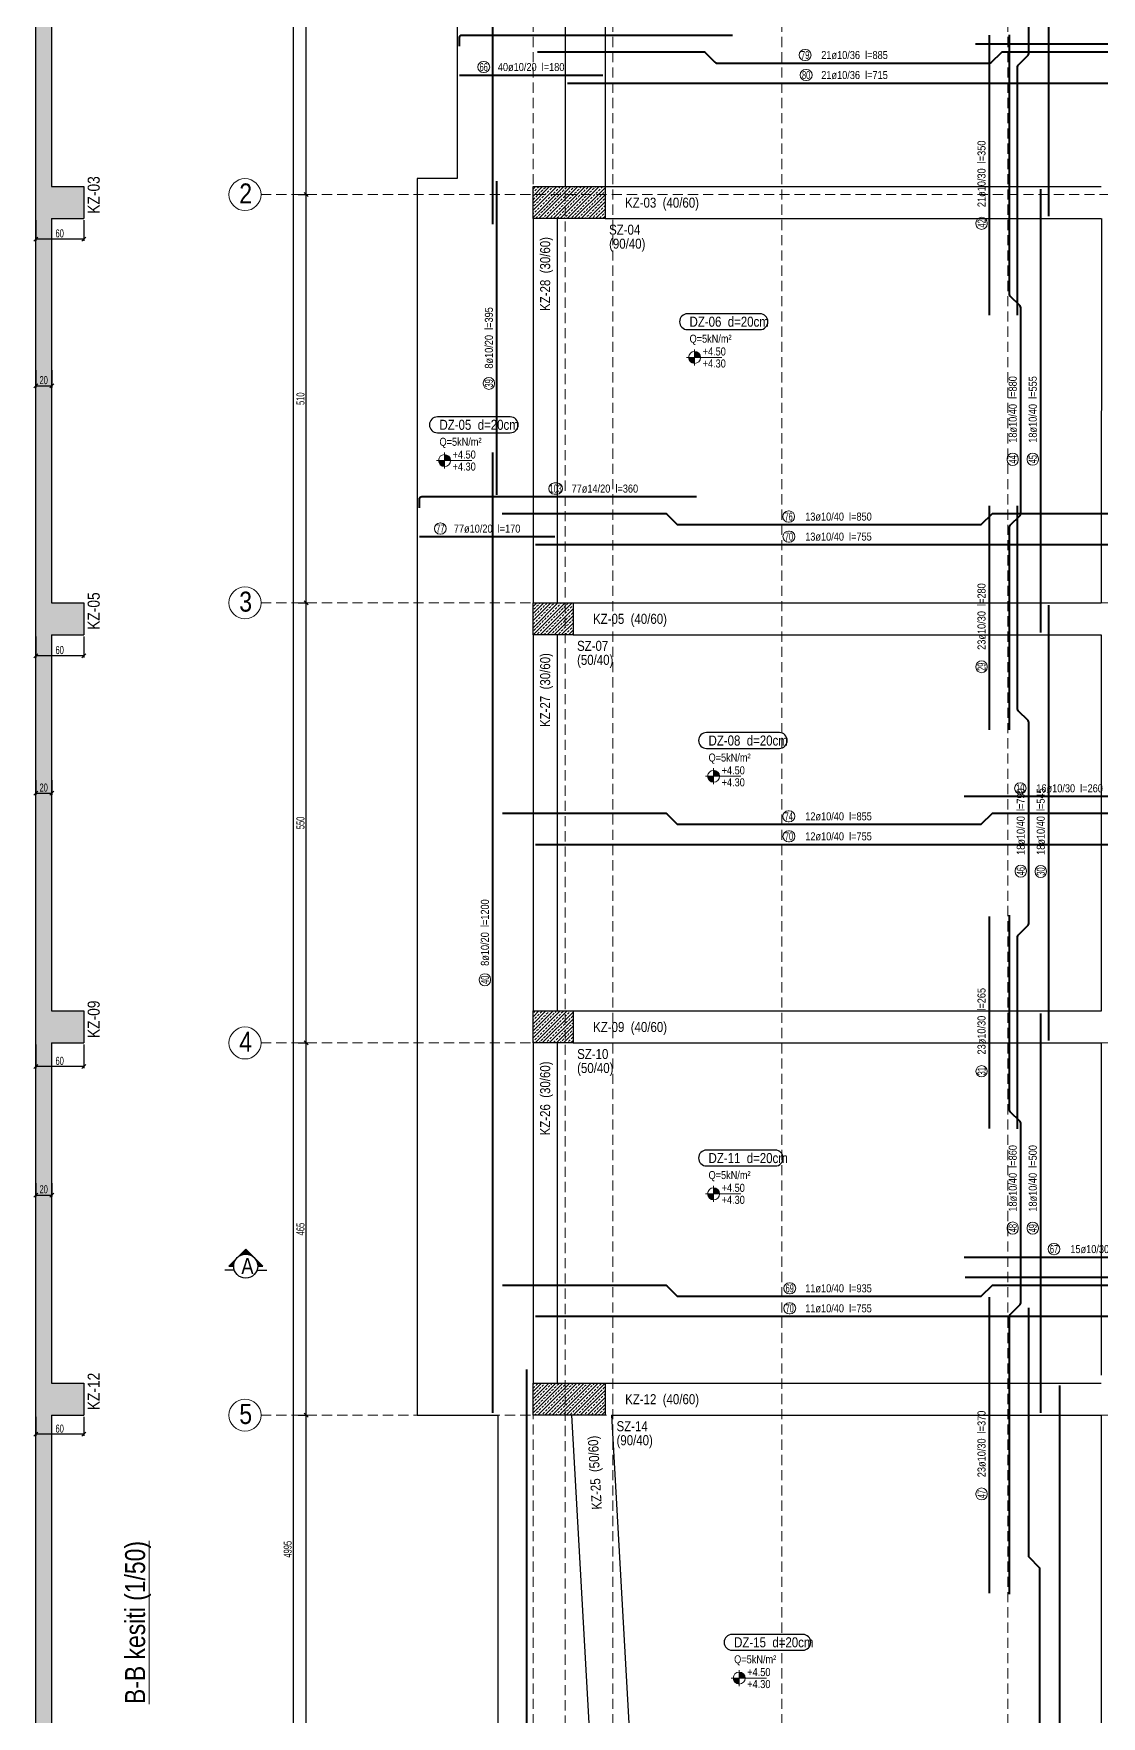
# Model space of a CAD drawing. Header units: millimetres. Extents: x 1615 to 4310, y 554 to 6583.
# Drawn here: x 1648 to 2982, y 3272 to 5375 of the extents above; entities that cross this region are included whole.
import ezdxf
from ezdxf.enums import TextEntityAlignment as Align

# ---------------------------------------------------------------- set-up
doc = ezdxf.new("R2010")
doc.units = ezdxf.units.MM
doc.linetypes.add('DASHED', pattern=[19.05, 12.7, -6.35])
for name, color, linetype, lineweight in [('AKS BALONU (BEYKENT)', 7, 'Continuous', 20), ('AKS CIZGISI (BEYKENT)', 252, 'DASHED', 20), ('AKS NO (BEYKENT)', 3, 'Continuous', 20), ('AKS OLCU (BEYKENT)', 200, 'Continuous', 20), ('DONATI (BEYKENT)', 4, 'Continuous', 40), ('DONATI YAZISI (BEYKENT)', 3, 'Continuous', 20), ('DOSEME ISMI (BEYKENT)', 9, 'Continuous', 20), ('DOSEME PAFTA (BEYKENT)', 3, 'Continuous', 20), ('DOSEME SINIRI (BEYKENT)', 2, 'Continuous', 30), ('KESIT (BEYKENT)', 151, 'Continuous', 25), ('KESIT ISMI (BEYKENT)', 6, 'Continuous', 20), ('KIRIS (BEYKENT)', 2, 'Continuous', 30), ('KIRIS ISMI (BEYKENT)', 40, 'Continuous', 20), ('KOLON (BEYKENT)', 3, 'Continuous', 30), ('KOLON ISMI (BEYKENT)', 91, 'Continuous', 20), ('KOT CIZGI (BEYKENT)', 120, 'Continuous', 20), ('KOT YAZI (BEYKENT)', 7, 'Continuous', 20), ('OLCU (BEYKENT)', 14, 'Continuous', 20), ('POZ BALON (BEYKENT)', 14, 'Continuous', 20), ('POZ NO (BEYKENT)', 2, 'Continuous', 20), ('TARAMA (BEYKENT)', 252, 'Continuous', 20), ('YAZI (BEYKENT)', 140, 'Continuous', 20)]:
    doc.layers.add(name, color=color, linetype=linetype, lineweight=lineweight)
doc.styles.add('DONATI YAZISI (BEYKENT)', font='')
doc.styles.add('DSMOLC-50', font='Bahnschrift Light Condensed', dxfattribs={"width": 0.75, "height": 10})
doc.styles.add('KOT (BEYKENT)', font='')
doc.styles.add('OLC-50', font='Bahnschrift Light Condensed', dxfattribs={"width": 0.75, "height": 10})
doc.styles.add('YAZI (BEYKENT)', font='')
doc.styles.get('DONATI YAZISI (BEYKENT)').set_extended_font_data('Bahnschrift Light Condensed')
doc.styles.get('KOT (BEYKENT)').set_extended_font_data('Bahnschrift Light Condensed')
doc.styles.get('YAZI (BEYKENT)').set_extended_font_data('Bahnschrift Light Condensed')
doc.dimstyles.new('DSMOLC-50', dxfattribs={"dimtxt": 10, "dimasz": 5, "dimexe": 2, "dimexo": 2, "dimgap": 2, "dimtad": 1, "dimdec": 1, "dimrnd": 0.5, "dimzin": 12, "dimdsep": 46, "dimtxsty": 'DSMOLC-50', "dimblk": 'OBLIQUE', "dimblk1": 'OBLIQUE', "dimblk2": 'OBLIQUE', "dimcen": 0, "dimclrt": 7, "dimadec": 0, "dimazin": 0, "dimtfac": 1, "dimtdec": 4, "dimtix": 1, "dimtmove": 2, "dimatfit": 3, "dimfxl": 1, "dimtzin": 0, "dimarcsym": 0})
pattern_1 = [(45, (710.462, 2753.136), (-4.419417, 4.419417), []), (45, (714.881, 2753.136), (-4.419417, 4.419417), [3.125, -1.5625])]

# ---------------------------------------------------------------- blocks, each defined once
blk = doc.blocks.new('_Oblique')
at = {"color": 0, "linetype": 'ByBlock', "lineweight": -2}
blk.add_line((-0.5, -0.5), (0.5, 0.5), dxfattribs=at)
blk = doc.blocks.new('*D83')
at = {"layer": 'AKS OLCU (BEYKENT)', "color": 0, "lineweight": -2, "transparency": 16777216}
for p, q in [((1978.2, 3648.6), (1990.2, 3648.6)), ((1988.2, 2733.6), (1988.2, 3648.6)), ((1978.2, 2733.6), (1990.2, 2733.6))]:
    blk.add_line(p, q, dxfattribs=at)
at = {"layer": 'DEFPOINTS', "color": 0, "transparency": 16777216}
for p in [(1976.2, 3648.6), (1988.2, 3648.6), (1976.2, 2733.6)]:
    blk.add_point(p, dxfattribs=at)
at = {"layer": 'AKS OLCU (BEYKENT)', "color": 0, "lineweight": -2, "transparency": 16777216, "xscale": 5, "yscale": 5, "zscale": 5}
for p, rotation in [((1988.2, 3648.6), 90), ((1988.2, 2733.6), 270)]:
    blk.add_blockref('_Oblique', p, dxfattribs=dict(at, rotation=rotation))
at = {"layer": 'AKS OLCU (BEYKENT)', "color": 7, "transparency": 16777216, "insert": (1981.1, 3191.1), "char_height": 10, "attachment_point": 5, "rotation": 90, "style": 'DSMOLC-50'}
blk.add_mtext('915', dxfattribs=at)
blk = doc.blocks.new('*D84')
at = {"layer": 'AKS OLCU (BEYKENT)', "color": 0, "lineweight": -2, "transparency": 16777216}
for p, q in [((1978.2, 4113.7), (1990.2, 4113.7)), ((1988.2, 3648.6), (1988.2, 4113.7)), ((1978.2, 3648.6), (1990.2, 3648.6))]:
    blk.add_line(p, q, dxfattribs=at)
at = {"layer": 'DEFPOINTS', "color": 0, "transparency": 16777216}
for p in [(1976.2, 4113.7), (1988.2, 4113.7), (1976.2, 3648.6)]:
    blk.add_point(p, dxfattribs=at)
at = {"layer": 'AKS OLCU (BEYKENT)', "color": 0, "lineweight": -2, "transparency": 16777216, "xscale": 5, "yscale": 5, "zscale": 5}
for p, rotation in [((1988.2, 4113.7), 90), ((1988.2, 3648.6), 270)]:
    blk.add_blockref('_Oblique', p, dxfattribs=dict(at, rotation=rotation))
at = {"layer": 'AKS OLCU (BEYKENT)', "color": 7, "transparency": 16777216, "insert": (1981.1, 3881.1), "char_height": 10, "attachment_point": 5, "rotation": 90, "style": 'DSMOLC-50'}
blk.add_mtext('465', dxfattribs=at)
blk = doc.blocks.new('*D85')
at = {"layer": 'AKS OLCU (BEYKENT)', "color": 0, "lineweight": -2, "transparency": 16777216}
for p, q in [((1978.2, 4663.6), (1990.2, 4663.6)), ((1988.2, 4113.7), (1988.2, 4663.6)), ((1978.2, 4113.7), (1990.2, 4113.7))]:
    blk.add_line(p, q, dxfattribs=at)
at = {"layer": 'DEFPOINTS', "color": 0, "transparency": 16777216}
for p in [(1976.2, 4663.6), (1988.2, 4663.6), (1976.2, 4113.7)]:
    blk.add_point(p, dxfattribs=at)
at = {"layer": 'AKS OLCU (BEYKENT)', "color": 0, "lineweight": -2, "transparency": 16777216, "xscale": 5, "yscale": 5, "zscale": 5}
for p, rotation in [((1988.2, 4663.6), 90), ((1988.2, 4113.7), 270)]:
    blk.add_blockref('_Oblique', p, dxfattribs=dict(at, rotation=rotation))
at = {"layer": 'AKS OLCU (BEYKENT)', "color": 7, "transparency": 16777216, "insert": (1981.1, 4388.6), "char_height": 10, "attachment_point": 5, "rotation": 90, "style": 'DSMOLC-50'}
blk.add_mtext('550', dxfattribs=at)
blk = doc.blocks.new('*D86')
at = {"layer": 'AKS OLCU (BEYKENT)', "color": 0, "lineweight": -2, "transparency": 16777216}
for p, q in [((1978.2, 5173.6), (1990.2, 5173.6)), ((1988.2, 4663.6), (1988.2, 5173.6)), ((1978.2, 4663.6), (1990.2, 4663.6))]:
    blk.add_line(p, q, dxfattribs=at)
at = {"layer": 'DEFPOINTS', "color": 0, "transparency": 16777216}
for p in [(1976.2, 5173.6), (1988.2, 5173.6), (1976.2, 4663.6)]:
    blk.add_point(p, dxfattribs=at)
at = {"layer": 'AKS OLCU (BEYKENT)', "color": 0, "lineweight": -2, "transparency": 16777216, "xscale": 5, "yscale": 5, "zscale": 5}
for p, rotation in [((1988.2, 5173.6), 90), ((1988.2, 4663.6), 270)]:
    blk.add_blockref('_Oblique', p, dxfattribs=dict(at, rotation=rotation))
at = {"layer": 'AKS OLCU (BEYKENT)', "color": 7, "transparency": 16777216, "insert": (1981.1, 4918.6), "char_height": 10, "attachment_point": 5, "rotation": 90, "style": 'DSMOLC-50'}
blk.add_mtext('510', dxfattribs=at)
blk = doc.blocks.new('*D87')
at = {"layer": 'AKS OLCU (BEYKENT)', "color": 0, "lineweight": -2, "transparency": 16777216}
for p, q in [((1978.2, 5978.6), (1990.2, 5978.6)), ((1988.2, 5173.6), (1988.2, 5978.6)), ((1978.2, 5173.6), (1990.2, 5173.6))]:
    blk.add_line(p, q, dxfattribs=at)
at = {"layer": 'DEFPOINTS', "color": 0, "transparency": 16777216}
for p in [(1976.2, 5978.6), (1988.2, 5978.6), (1976.2, 5173.6)]:
    blk.add_point(p, dxfattribs=at)
at = {"layer": 'AKS OLCU (BEYKENT)', "color": 0, "lineweight": -2, "transparency": 16777216, "xscale": 5, "yscale": 5, "zscale": 5}
for p, rotation in [((1988.2, 5978.6), 90), ((1988.2, 5173.6), 270)]:
    blk.add_blockref('_Oblique', p, dxfattribs=dict(at, rotation=rotation))
at = {"layer": 'AKS OLCU (BEYKENT)', "color": 7, "transparency": 16777216, "insert": (1981.1, 5576.1), "char_height": 10, "attachment_point": 5, "rotation": 90, "style": 'DSMOLC-50'}
blk.add_mtext('805', dxfattribs=at)
blk = doc.blocks.new('*D88')
at = {"layer": 'AKS OLCU (BEYKENT)', "color": 0, "lineweight": -2, "transparency": 16777216}
for p, q in [((1974.2, 5978.6), (1970.2, 5978.6)), ((1972.2, 983.6), (1972.2, 5978.6)), ((1974.2, 983.6), (1970.2, 983.6))]:
    blk.add_line(p, q, dxfattribs=at)
at = {"layer": 'DEFPOINTS', "color": 0, "transparency": 16777216}
for p in [(1972.2, 5978.6), (1976.2, 5978.6), (1976.2, 983.6)]:
    blk.add_point(p, dxfattribs=at)
at = {"layer": 'AKS OLCU (BEYKENT)', "color": 0, "lineweight": -2, "transparency": 16777216, "xscale": 5, "yscale": 5, "zscale": 5}
for p, rotation in [((1972.2, 5978.6), 90), ((1972.2, 983.6), 270)]:
    blk.add_blockref('_Oblique', p, dxfattribs=dict(at, rotation=rotation))
at = {"layer": 'AKS OLCU (BEYKENT)', "color": 7, "transparency": 16777216, "insert": (1965.1, 3481.1), "char_height": 10, "attachment_point": 5, "rotation": 90, "style": 'DSMOLC-50'}
blk.add_mtext('4995', dxfattribs=at)
blk = doc.blocks.new('*D97')
at = {"layer": 'DEFPOINTS', "color": 0, "transparency": 16777216}
for p in [(1650.2, 5143.6), (1710.2, 5143.6), (1650.2, 5118)]:
    blk.add_point(p, dxfattribs=at)
at = {"layer": 'OLCU (BEYKENT)', "color": 0, "lineweight": -2, "transparency": 16777216}
for p, q in [((1650.2, 5141.6), (1650.2, 5116)), ((1710.2, 5141.6), (1710.2, 5116)), ((1710.2, 5118), (1650.2, 5118))]:
    blk.add_line(p, q, dxfattribs=at)
at = {"layer": 'OLCU (BEYKENT)', "color": 0, "lineweight": -2, "transparency": 16777216, "xscale": 5, "yscale": 5, "zscale": 5, "rotation": 180}
blk.add_blockref('_Oblique', (1650.2, 5118), dxfattribs=at)
at = {"layer": 'OLCU (BEYKENT)', "color": 0, "lineweight": -2, "transparency": 16777216, "xscale": 5, "yscale": 5, "zscale": 5}
blk.add_blockref('_Oblique', (1710.2, 5118), dxfattribs=at)
at = {"layer": 'OLCU (BEYKENT)', "color": 7, "lineweight": -3, "transparency": 16777216, "insert": (1680.2, 5125.1), "char_height": 10, "attachment_point": 5, "style": 'OLC-50'}
blk.add_mtext('60', dxfattribs=at)
blk = doc.blocks.new('*D98')
at = {"layer": 'DEFPOINTS', "color": 0, "transparency": 16777216}
for p in [(1650.2, 4956.5), (1670.2, 4956.5), (1670.2, 4934.7)]:
    blk.add_point(p, dxfattribs=at)
at = {"layer": 'OLCU (BEYKENT)', "color": 0, "lineweight": -2, "transparency": 16777216}
for p, q in [((1650.2, 4954.5), (1650.2, 4932.7)), ((1670.2, 4954.5), (1670.2, 4932.7)), ((1650.2, 4934.7), (1670.2, 4934.7))]:
    blk.add_line(p, q, dxfattribs=at)
at = {"layer": 'OLCU (BEYKENT)', "color": 0, "lineweight": -2, "transparency": 16777216, "xscale": 5, "yscale": 5, "zscale": 5, "rotation": 180}
blk.add_blockref('_Oblique', (1650.2, 4934.7), dxfattribs=at)
at = {"layer": 'OLCU (BEYKENT)', "color": 0, "lineweight": -2, "transparency": 16777216, "xscale": 5, "yscale": 5, "zscale": 5}
blk.add_blockref('_Oblique', (1670.2, 4934.7), dxfattribs=at)
at = {"layer": 'OLCU (BEYKENT)', "color": 7, "lineweight": -3, "transparency": 16777216, "insert": (1660.2, 4941.8), "char_height": 10, "attachment_point": 5, "style": 'OLC-50'}
blk.add_mtext('20', dxfattribs=at)
blk = doc.blocks.new('*D99')
at = {"layer": 'DEFPOINTS', "color": 0, "transparency": 16777216}
for p in [(1650.2, 4623.6), (1710.2, 4623.6), (1650.2, 4597.4)]:
    blk.add_point(p, dxfattribs=at)
at = {"layer": 'OLCU (BEYKENT)', "color": 0, "lineweight": -2, "transparency": 16777216}
for p, q in [((1650.2, 4621.6), (1650.2, 4595.4)), ((1710.2, 4621.6), (1710.2, 4595.4)), ((1710.2, 4597.4), (1650.2, 4597.4))]:
    blk.add_line(p, q, dxfattribs=at)
at = {"layer": 'OLCU (BEYKENT)', "color": 0, "lineweight": -2, "transparency": 16777216, "xscale": 5, "yscale": 5, "zscale": 5, "rotation": 180}
blk.add_blockref('_Oblique', (1650.2, 4597.4), dxfattribs=at)
at = {"layer": 'OLCU (BEYKENT)', "color": 0, "lineweight": -2, "transparency": 16777216, "xscale": 5, "yscale": 5, "zscale": 5}
blk.add_blockref('_Oblique', (1710.2, 4597.4), dxfattribs=at)
at = {"layer": 'OLCU (BEYKENT)', "color": 7, "lineweight": -3, "transparency": 16777216, "insert": (1680.2, 4604.5), "char_height": 10, "attachment_point": 5, "style": 'OLC-50'}
blk.add_mtext('60', dxfattribs=at)
blk = doc.blocks.new('*D100')
at = {"layer": 'DEFPOINTS', "color": 0, "transparency": 16777216}
for p in [(1650.2, 4444.2), (1670.2, 4444.2), (1670.2, 4425.6)]:
    blk.add_point(p, dxfattribs=at)
at = {"layer": 'OLCU (BEYKENT)', "color": 0, "lineweight": -2, "transparency": 16777216}
for p, q in [((1650.2, 4442.2), (1650.2, 4423.6)), ((1670.2, 4442.2), (1670.2, 4423.6)), ((1650.2, 4425.6), (1670.2, 4425.6))]:
    blk.add_line(p, q, dxfattribs=at)
at = {"layer": 'OLCU (BEYKENT)', "color": 0, "lineweight": -2, "transparency": 16777216, "xscale": 5, "yscale": 5, "zscale": 5, "rotation": 180}
blk.add_blockref('_Oblique', (1650.2, 4425.6), dxfattribs=at)
at = {"layer": 'OLCU (BEYKENT)', "color": 0, "lineweight": -2, "transparency": 16777216, "xscale": 5, "yscale": 5, "zscale": 5}
blk.add_blockref('_Oblique', (1670.2, 4425.6), dxfattribs=at)
at = {"layer": 'OLCU (BEYKENT)', "color": 7, "lineweight": -3, "transparency": 16777216, "insert": (1660.2, 4432.7), "char_height": 10, "attachment_point": 5, "style": 'OLC-50'}
blk.add_mtext('20', dxfattribs=at)
blk = doc.blocks.new('*D101')
at = {"layer": 'DEFPOINTS', "color": 0, "transparency": 16777216}
for p in [(1650.2, 4113.7), (1710.2, 4113.7), (1650.2, 4084.2)]:
    blk.add_point(p, dxfattribs=at)
at = {"layer": 'OLCU (BEYKENT)', "color": 0, "lineweight": -2, "transparency": 16777216}
for p, q in [((1650.2, 4111.7), (1650.2, 4082.2)), ((1710.2, 4111.7), (1710.2, 4082.2)), ((1710.2, 4084.2), (1650.2, 4084.2))]:
    blk.add_line(p, q, dxfattribs=at)
at = {"layer": 'OLCU (BEYKENT)', "color": 0, "lineweight": -2, "transparency": 16777216, "xscale": 5, "yscale": 5, "zscale": 5, "rotation": 180}
blk.add_blockref('_Oblique', (1650.2, 4084.2), dxfattribs=at)
at = {"layer": 'OLCU (BEYKENT)', "color": 0, "lineweight": -2, "transparency": 16777216, "xscale": 5, "yscale": 5, "zscale": 5}
blk.add_blockref('_Oblique', (1710.2, 4084.2), dxfattribs=at)
at = {"layer": 'OLCU (BEYKENT)', "color": 7, "lineweight": -3, "transparency": 16777216, "insert": (1680.2, 4091.3), "char_height": 10, "attachment_point": 5, "style": 'OLC-50'}
blk.add_mtext('60', dxfattribs=at)
blk = doc.blocks.new('*D102')
at = {"layer": 'DEFPOINTS', "color": 0, "transparency": 16777216}
for p in [(1650.2, 3940.3), (1670.2, 3940.3), (1670.2, 3923.7)]:
    blk.add_point(p, dxfattribs=at)
at = {"layer": 'OLCU (BEYKENT)', "color": 0, "lineweight": -2, "transparency": 16777216}
for p, q in [((1650.2, 3938.3), (1650.2, 3921.7)), ((1670.2, 3938.3), (1670.2, 3921.7)), ((1650.2, 3923.7), (1670.2, 3923.7))]:
    blk.add_line(p, q, dxfattribs=at)
at = {"layer": 'OLCU (BEYKENT)', "color": 0, "lineweight": -2, "transparency": 16777216, "xscale": 5, "yscale": 5, "zscale": 5, "rotation": 180}
blk.add_blockref('_Oblique', (1650.2, 3923.7), dxfattribs=at)
at = {"layer": 'OLCU (BEYKENT)', "color": 0, "lineweight": -2, "transparency": 16777216, "xscale": 5, "yscale": 5, "zscale": 5}
blk.add_blockref('_Oblique', (1670.2, 3923.7), dxfattribs=at)
at = {"layer": 'OLCU (BEYKENT)', "color": 7, "lineweight": -3, "transparency": 16777216, "insert": (1660.2, 3930.8), "char_height": 10, "attachment_point": 5, "style": 'OLC-50'}
blk.add_mtext('20', dxfattribs=at)
blk = doc.blocks.new('*D103')
at = {"layer": 'DEFPOINTS', "color": 0, "transparency": 16777216}
for p in [(1650.2, 3648.6), (1710.2, 3648.6), (1650.2, 3624.7)]:
    blk.add_point(p, dxfattribs=at)
at = {"layer": 'OLCU (BEYKENT)', "color": 0, "lineweight": -2, "transparency": 16777216}
for p, q in [((1650.2, 3646.6), (1650.2, 3622.7)), ((1710.2, 3646.6), (1710.2, 3622.7)), ((1710.2, 3624.7), (1650.2, 3624.7))]:
    blk.add_line(p, q, dxfattribs=at)
at = {"layer": 'OLCU (BEYKENT)', "color": 0, "lineweight": -2, "transparency": 16777216, "xscale": 5, "yscale": 5, "zscale": 5, "rotation": 180}
blk.add_blockref('_Oblique', (1650.2, 3624.7), dxfattribs=at)
at = {"layer": 'OLCU (BEYKENT)', "color": 0, "lineweight": -2, "transparency": 16777216, "xscale": 5, "yscale": 5, "zscale": 5}
blk.add_blockref('_Oblique', (1710.2, 3624.7), dxfattribs=at)
at = {"layer": 'OLCU (BEYKENT)', "color": 7, "lineweight": -3, "transparency": 16777216, "insert": (1680.2, 3631.8), "char_height": 10, "attachment_point": 5, "style": 'OLC-50'}
blk.add_mtext('60', dxfattribs=at)

msp = doc.modelspace()

# ---------------------------------------------------------------- hatches: boundary and pattern name
at = {"layer": 'KESIT (BEYKENT)', "lineweight": -3}
h = msp.add_hatch(color=256, dxfattribs=at)
h.dxf.hatch_style = 1
h.paths.add_polyline_path([(1923.21, 3845.46), (1912.6, 3856.07), (1902, 3845.46, -0.1989124), (1912.6, 3849.85, -0.1989124)])
h = msp.add_hatch(color=256, dxfattribs=at)
h.dxf.hatch_style = 1
h.paths.add_polyline_path([(1897.6, 3834.85, -0.1989124), (1902, 3845.46), (1891.39, 3834.85)])
h = msp.add_hatch(color=256, dxfattribs=at)
h.dxf.hatch_style = 1
h.paths.add_polyline_path([(1933.82, 3834.85), (1923.21, 3845.46, -0.1989124), (1927.6, 3834.85)])
at = {"layer": 'KOT CIZGI (BEYKENT)'}
h = msp.add_hatch(color=256, dxfattribs=at)
h.dxf.hatch_style = 1
h.paths.add_polyline_path([(2473.53, 4970.16), (2466.03, 4970.16, 0.4142136), (2473.53, 4962.66)])
h = msp.add_hatch(color=256, dxfattribs=at)
h.dxf.hatch_style = 1
h.paths.add_polyline_path([(2473.53, 4977.66), (2473.53, 4970.16), (2481.03, 4970.16, 0.4142136)])
h = msp.add_hatch(color=256, dxfattribs=at)
h.dxf.hatch_style = 1
h.paths.add_polyline_path([(2161.09, 4841.36), (2153.59, 4841.36, 0.4142136), (2161.09, 4833.86)])
h = msp.add_hatch(color=256, dxfattribs=at)
h.dxf.hatch_style = 1
h.paths.add_polyline_path([(2161.09, 4848.86), (2161.09, 4841.36), (2168.59, 4841.36, 0.4142136)])
h = msp.add_hatch(color=256, dxfattribs=at)
h.dxf.hatch_style = 1
h.paths.add_polyline_path([(2497.25, 4446.84), (2489.75, 4446.84, 0.4142136), (2497.25, 4439.34)])
h = msp.add_hatch(color=256, dxfattribs=at)
h.dxf.hatch_style = 1
h.paths.add_polyline_path([(2497.25, 4454.34), (2497.25, 4446.84), (2504.75, 4446.84, 0.4142136)])
h = msp.add_hatch(color=256, dxfattribs=at)
h.dxf.hatch_style = 1
h.paths.add_polyline_path([(2497.25, 3932.69), (2497.25, 3925.19), (2504.75, 3925.19, 0.4142136)])
h = msp.add_hatch(color=256, dxfattribs=at)
h.dxf.hatch_style = 1
h.paths.add_polyline_path([(2497.25, 3925.19), (2489.75, 3925.19, 0.4142136), (2497.25, 3917.69)])
h = msp.add_hatch(color=256, dxfattribs=at)
h.dxf.hatch_style = 1
h.paths.add_polyline_path([(2529.25, 3327.65), (2529.25, 3320.15), (2536.75, 3320.15, 0.4142136)])
h = msp.add_hatch(color=256, dxfattribs=at)
h.dxf.hatch_style = 1
h.paths.add_polyline_path([(2529.25, 3320.15), (2521.75, 3320.15, 0.4142136), (2529.25, 3312.65)])
at = {"layer": 'TARAMA (BEYKENT)', "lineweight": -3}
h = msp.add_hatch(dxfattribs=at)
h.set_pattern_fill('ANSI33', color=256)
h.set_pattern_definition([(45, (710.462, 2753.136), (-4.490128, 4.490128), []), (45, (714.952, 2753.136), (-4.490128, 4.490128), [3.175, -1.5875])])
h.paths.add_polyline_path([(1710.18, 1924.78), (1670.18, 1924.78), (1670.18, 2168.6), (1710.18, 2168.6), (1710.18, 2218.6), (1670.18, 2218.6), (1670.18, 2733.6), (1710.18, 2733.6), (1710.18, 2763.6), (1670.18, 2763.6), (1670.18, 3648.6), (1710.18, 3648.6), (1710.18, 3688.6), (1670.18, 3688.6), (1670.18, 4113.65), (1710.18, 4113.65), (1710.18, 4153.65), (1670.18, 4153.65), (1670.18, 4623.6), (1710.18, 4623.6), (1710.18, 4663.6), (1670.18, 4663.6), (1670.18, 5143.6), (1710.18, 5143.6), (1710.18, 5183.6), (1670.18, 5183.6), (1670.18, 5938.6), (1710.18, 5938.6), (1710.18, 5978.6), (1670.18, 5978.6), (1670.18, 6128.6), (1650.18, 6128.6), (1650.18, 5143.6), (1650.18, 4663.6), (1650.18, 3648.6), (1650.18, 2763.6), (1650.18, 1851.86), (1650.18, 1598.05), (1670.18, 1598.05), (1670.18, 1851.86), (1710.18, 1851.86)])
at = {"layer": 'TARAMA (BEYKENT)'}
h = msp.add_hatch(dxfattribs=at)
h.set_pattern_fill('ANSI33', color=256, style=0, pattern_type=0)
h.set_pattern_definition(pattern_1)
h.paths.add_polyline_path([(2271.64, 5183.6), (2361.64, 5183.6), (2361.64, 5143.6), (2271.64, 5143.6)], flags=0)
h = msp.add_hatch(dxfattribs=at)
h.set_pattern_fill('ANSI33', color=256, style=0, pattern_type=0)
h.set_pattern_definition(pattern_1)
h.paths.add_polyline_path([(2271.64, 4663.6), (2321.64, 4663.6), (2321.64, 4623.6), (2271.64, 4623.6)], flags=0)
h = msp.add_hatch(dxfattribs=at)
h.set_pattern_fill('ANSI33', color=256, style=0, pattern_type=0)
h.set_pattern_definition(pattern_1)
h.paths.add_polyline_path([(2271.74, 4153.65), (2321.74, 4153.65), (2321.74, 4113.65), (2271.74, 4113.65)], flags=0)
h = msp.add_hatch(dxfattribs=at)
h.set_pattern_fill('ANSI33', color=256, style=0, pattern_type=0)
h.set_pattern_definition(pattern_1)
h.paths.add_polyline_path([(2271.74, 3688.6), (2361.74, 3688.6), (2361.74, 3648.6), (2271.74, 3648.6)], flags=0)

# ---------------------------------------------------------------- linework, layer by layer
at = {"layer": 'AKS BALONU (BEYKENT)'}
for centre in [(1911.74, 5173.6), (1911.74, 4663.6), (1911.74, 4113.65), (1911.74, 3648.6)]:
    msp.add_circle(centre, 20, dxfattribs=at)
at = {"layer": 'AKS CIZGISI (BEYKENT)'}
for p, q in [((2311.74, 593.6), (2311.74, 6313.6)), ((2271.74, 633.6), (2271.74, 6273.6)), ((2371.31, 633.6), (2371.31, 6273.6)), ((2582.32, 633.6), (2582.32, 6273.6)), ((2864.98, 633.6), (2864.98, 6273.6)), ((1931.74, 5173.6), (4266.74, 5173.6)), ((1931.74, 4663.6), (4266.74, 4663.6)), ((1931.74, 4113.65), (4266.74, 4113.65)), ((1931.74, 3648.6), (4266.74, 3648.6))]:
    msp.add_line(p, q, dxfattribs=at)
at = {"layer": 'DONATI (BEYKENT)'}
for points in [[(2221.45, 5136.6), (2221.45, 6125.6)], [(2915.97, 5146.6), (2915.97, 5975.6)], [(2841.97, 5022.98), (2841.97, 5372.98)], [(2179.74, 5323.05), (2358.74, 5323.05)], [(2314.72, 5313.05), (3028.74, 5313.05)], [(2226.45, 4798.6), (2226.45, 5190.6)], [(2905.97, 4626.6), (2905.97, 5180.6)], [(2221.45, 3651.6), (2221.45, 4851.6)], [(2841.97, 4504.86), (2841.97, 4784.86)], [(2129.74, 4746.34), (2298.74, 4746.34)], [(2274.64, 4736.34), (3028.66, 4736.34)], [(2915.97, 4116.65), (2915.97, 4660.6)], [(2810.46, 4421.85), (3070.45, 4421.85)], [(2274.69, 4361.85), (3028.74, 4361.85)], [(2841.97, 4006.76), (2841.97, 4271.76)], [(2905.97, 3651.6), (2905.97, 4150.65)], [(2810.44, 3846.15), (3155.44, 3846.15)], [(2841.97, 3426.11), (2841.97, 3796.11)], [(2274.74, 3772.15), (3028.66, 3772.15)], [(2264.04, 2558.76), (2264.04, 3705.6)], [(2929.97, 2736.6), (2929.97, 3685.6)]]:
    msp.add_lwpolyline(points, dxfattribs=at)
for points in [[(2876.97, 5023.03), (2876.97, 5333.36, -0.1989124), (2877.85, 5335.48), (2890.1, 5347.72, 0.1989124), (2890.97, 5349.84), (2890.97, 5772.36, 0.1989124), (2890.1, 5774.48), (2877.85, 5786.72, -0.1989124), (2876.97, 5788.84), (2876.97, 6016.43)], [(2179.74, 5359.05), (2179.74, 5370.05, -0.4142136), (2182.74, 5373.05), (2520.74, 5373.05)], [(2824.42, 5362.05), (3124.5, 5362.05, -0.1989124), (3126.62, 5361.18), (3138.87, 5348.93, 0.1989124), (3140.99, 5348.05), (3392.51, 5348.05, 0.1989124), (3394.64, 5348.93), (3406.88, 5361.18, -0.1989124), (3409, 5362.05), (3545.82, 5362.05, -0.4142136), (3548.82, 5359.05), (3548.82, 5348.05)], [(2866.97, 4505.03), (2866.97, 4758.36, -0.1989124), (2867.85, 4760.48), (2880.1, 4772.72, 0.1989124), (2880.97, 4774.84), (2880.97, 5032.36, 0.1989124), (2880.1, 5034.48), (2867.85, 5046.72, -0.1989124), (2866.97, 5048.84), (2866.97, 5373.43)], [(2277.04, 5352.05), (2484.49, 5352.05, -0.1989124), (2486.62, 5351.18), (2498.86, 5338.93, 0.1989124), (2500.98, 5338.05), (2842.48, 5338.05, 0.1989124), (2844.61, 5338.93), (2856.85, 5351.18, -0.1989124), (2858.97, 5352.05), (3150.44, 5352.05)], [(2129.74, 4782.34), (2129.74, 4793.34, -0.4142136), (2132.74, 4796.34), (2475.74, 4796.34)], [(2233.22, 4775.34), (2436.48, 4775.34, -0.1989124), (2438.6, 4774.46), (2450.85, 4762.22, 0.1989124), (2452.97, 4761.34), (2830.43, 4761.34, 0.1989124), (2832.55, 4762.22), (2844.8, 4774.46, -0.1989124), (2846.92, 4775.34), (3071.62, 4775.34)], [(2876.97, 4006.29), (2876.97, 4246.4, -0.1989124), (2877.85, 4248.52), (2890.1, 4260.76, 0.1989124), (2890.97, 4262.88), (2890.97, 4514.37, 0.1989124), (2890.1, 4516.49), (2877.85, 4528.73, -0.1989124), (2876.97, 4530.85), (2876.97, 4784.7)], [(2233.27, 4400.85), (2436.48, 4400.85, -0.1989124), (2438.6, 4399.97), (2450.84, 4387.73, 0.1989124), (2452.96, 4386.85), (2830.42, 4386.85, 0.1989124), (2832.54, 4387.73), (2844.78, 4399.97, -0.1989124), (2846.9, 4400.85), (3071.68, 4400.85)], [(2866.97, 3425.05), (2866.97, 3772.37, -0.1989124), (2867.85, 3774.49), (2880.1, 3786.73, 0.1989124), (2880.97, 3788.85), (2880.97, 4013.4, 0.1989124), (2880.1, 4015.52), (2867.85, 4027.76, -0.1989124), (2866.97, 4029.88), (2866.97, 4273.44)], [(2233.28, 3811.15), (2436.48, 3811.15, -0.1989124), (2438.6, 3810.27), (2450.84, 3798.03, 0.1989124), (2452.96, 3797.15), (2830.42, 3797.15, 0.1989124), (2832.54, 3798.03), (2844.78, 3810.27, -0.1989124), (2846.9, 3811.15), (3156.67, 3811.15)], [(2811.44, 3821.15), (3128.45, 3821.15, -0.1989124), (3130.58, 3820.27), (3142.82, 3808.03, 0.1989124), (3144.94, 3807.15), (3408.56, 3807.15, 0.1989124), (3410.68, 3808.03), (3422.93, 3820.27, -0.1989124), (3425.05, 3821.15), (3545.82, 3821.15, -0.4142136), (3548.82, 3818.15), (3548.82, 3795.12)], [(2890.97, 2603.2), (2890.97, 2939.36, -0.1989124), (2891.85, 2941.48), (2904.1, 2953.72, 0.1989124), (2904.97, 2955.84), (2904.97, 3456.36, 0.1989124), (2904.1, 3458.48), (2891.85, 3470.72, -0.1989124), (2890.97, 3472.84), (2890.97, 3782.81)]]:
    msp.add_lwpolyline(points, format="xyb", dxfattribs=at)
at = {"layer": 'DOSEME PAFTA (BEYKENT)', "lineweight": -3}
for points in [[(2464.55, 5004.95), (2555.24, 5004.95, 1), (2555.24, 5024.73), (2464.55, 5024.73, 1)], [(2152.11, 4876.15), (2243.18, 4876.15, 1), (2243.18, 4895.93), (2152.11, 4895.93, 1)], [(2488.27, 4481.63), (2579.4, 4481.63, 1), (2579.4, 4501.41), (2488.27, 4501.41, 1)], [(2488.27, 3959.98), (2574.33, 3959.98, 1), (2574.33, 3979.76), (2488.27, 3979.76, 1)], [(2520.27, 3354.95), (2608.77, 3354.95, 1), (2608.77, 3374.73), (2520.27, 3374.73, 1)]]:
    msp.add_lwpolyline(points, format="xyb", close=True, dxfattribs=at)
at = {"layer": 'DOSEME SINIRI (BEYKENT)'}
for p, q in [((1650.18, 6128.6), (1650.18, 5143.6)), ((1670.18, 5938.6), (1670.18, 5183.6)), ((1670.18, 5183.6), (1710.18, 5183.6)), ((1710.18, 5183.6), (1710.18, 5143.6)), ((1650.18, 5143.6), (1650.18, 4663.6)), ((1670.18, 5143.6), (1710.18, 5143.6)), ((1670.18, 5143.6), (1670.18, 4663.6)), ((1650.18, 4663.6), (1650.18, 3648.6)), ((1670.18, 4663.6), (1710.18, 4663.6)), ((1710.18, 4663.6), (1710.18, 4623.6)), ((1670.18, 4623.6), (1710.18, 4623.6)), ((1670.18, 4623.6), (1670.18, 4153.65)), ((1670.18, 4153.65), (1710.18, 4153.65)), ((1710.18, 4153.65), (1710.18, 4113.65)), ((1670.18, 4113.65), (1710.18, 4113.65)), ((1670.18, 4113.65), (1670.18, 3688.6)), ((1670.18, 3688.6), (1710.18, 3688.6)), ((1710.18, 3688.6), (1710.18, 3648.6)), ((1650.18, 3648.6), (1650.18, 2763.6)), ((1670.18, 3648.6), (1710.18, 3648.6)), ((1670.18, 3648.6), (1670.18, 2763.6))]:
    msp.add_line(p, q, dxfattribs=at)
msp.add_lwpolyline([(3551.74, 5978.6), (3551.74, 6128.6), (2176.74, 6128.6), (2176.74, 5193.6), (2126.74, 5193.6), (2126.74, 3648.6), (2227.72, 3648.6), (2227.72, 2615.76), (2450.24, 2095.98), (2748.16, 1643.24), (3217.91, 1136.46), (3723.67, 813.6), (4051.74, 813.6), (4051.74, 983.6)], dxfattribs=at)
at = {"layer": 'KESIT (BEYKENT)', "lineweight": -3, "flags": 128}
for points in [[(1927.6, 3834.85), (1933.82, 3834.85), (1912.6, 3856.07), (1891.39, 3834.85), (1897.6, 3834.85)], [(1898.46, 3829.85), (1886.39, 3829.85)], [(1926.75, 3829.85), (1938.82, 3829.85)]]:
    msp.add_lwpolyline(points, dxfattribs=at)
at = {"layer": 'KESIT (BEYKENT)', "lineweight": -3}
msp.add_circle((1912.6, 3834.85), 15, dxfattribs=at)
at = {"layer": 'KIRIS (BEYKENT)'}
for p, q in [((2311.64, 5928.7), (2311.74, 5183.6)), ((2361.74, 5928.7), (2361.74, 5183.6)), ((2361.64, 5183.6), (2981.64, 5183.6)), ((2271.64, 5143.6), (2271.64, 4663.7)), ((2301.74, 5143.6), (2301.74, 4663.7)), ((2361.64, 5143.6), (2981.64, 5143.6)), ((2981.74, 5143.6), (2981.64, 4663.7)), ((2321.64, 4663.6), (2981.64, 4663.6)), ((2271.64, 4623.7), (2271.74, 4153.55)), ((2301.74, 4623.7), (2301.74, 4153.55)), ((2321.64, 4623.6), (2981.64, 4623.6)), ((2981.64, 4623.7), (2981.64, 4153.55)), ((2321.74, 4153.65), (2981.64, 4153.65)), ((2271.74, 4113.55), (2271.74, 3688.5)), ((2301.74, 4113.55), (2301.74, 3688.5)), ((2321.74, 4113.65), (2981.64, 4113.65)), ((2981.64, 4113.55), (2981.64, 3698.5)), ((2361.74, 3688.6), (2981.64, 3688.6)), ((2319.75, 3648.5), (2371.21, 2735.35)), ((2369.82, 3648.6), (2981.64, 3648.6)), ((2369.82, 3648.6), (2418.57, 2783.5)), ((2981.64, 3648.5), (2981.64, 2783.5))]:
    msp.add_line(p, q, dxfattribs=at)
at = {"layer": 'KOLON (BEYKENT)'}
for points in [[(2271.64, 5183.6), (2361.64, 5183.6), (2361.64, 5143.6), (2271.64, 5143.6)], [(2271.64, 4663.6), (2321.64, 4663.6), (2321.64, 4623.6), (2271.64, 4623.6)], [(2271.74, 4153.65), (2321.74, 4153.65), (2321.74, 4113.65), (2271.74, 4113.65)], [(2271.74, 3688.6), (2361.74, 3688.6), (2361.74, 3648.6), (2271.74, 3648.6)]]:
    msp.add_lwpolyline(points, close=True, dxfattribs=at)
at = {"layer": 'KOT CIZGI (BEYKENT)'}
for p, q in [((2463.53, 4970.16), (2507.56, 4970.16)), ((2473.53, 4980.16), (2473.53, 4960.16)), ((2151.09, 4841.36), (2195.12, 4841.36)), ((2161.09, 4851.36), (2161.09, 4831.36)), ((2487.25, 4446.84), (2531.28, 4446.84)), ((2497.25, 4456.84), (2497.25, 4436.84)), ((2497.25, 3935.19), (2497.25, 3915.19)), ((2487.25, 3925.19), (2531.28, 3925.19)), ((2529.25, 3330.16), (2529.25, 3310.16)), ((2519.25, 3320.15), (2563.28, 3320.15))]:
    msp.add_line(p, q, dxfattribs=at)
for centre in [(2473.53, 4970.16), (2161.09, 4841.36), (2497.25, 4446.84), (2497.25, 3925.19), (2529.25, 3320.15)]:
    msp.add_circle(centre, 7.5, dxfattribs=at)
at = {"layer": 'POZ BALON (BEYKENT)'}
for p, q in [((2611.2, 5355.05), (2612.05, 5355.05)), ((2611.2, 5341.05), (2612.05, 5341.05)), ((2209.6, 5340.05), (2210.44, 5340.05)), ((2209.6, 5326.05), (2210.44, 5326.05)), ((2612.28, 5330.05), (2613.39, 5330.05)), ((2612.28, 5316.05), (2613.39, 5316.05)), ((2824.97, 5137.13), (2824.97, 5138.34)), ((2838.97, 5137.13), (2838.97, 5138.34)), ((2209.45, 4937.26), (2209.45, 4938.3)), ((2223.45, 4937.26), (2223.45, 4938.3)), ((2863.97, 4842.18), (2863.97, 4843.65)), ((2877.97, 4842.18), (2877.97, 4843.65)), ((2888.97, 4842.42), (2888.97, 4843.61)), ((2902.97, 4842.42), (2902.97, 4843.61)), ((2298.22, 4813.34), (2301.57, 4813.34)), ((2298.22, 4799.34), (2301.57, 4799.34)), ((2590.67, 4778.34), (2591.51, 4778.34)), ((2155.48, 4763.34), (2156.17, 4763.34)), ((2590.67, 4764.34), (2591.51, 4764.34)), ((2590.84, 4753.34), (2591.86, 4753.34)), ((2155.48, 4749.34), (2156.17, 4749.34)), ((2590.84, 4739.34), (2591.86, 4739.34)), ((2824.97, 4583.21), (2824.97, 4584.13)), ((2838.97, 4583.21), (2838.97, 4584.13)), ((2880.27, 4438.85), (2880.61, 4438.85)), ((2880.27, 4424.85), (2880.61, 4424.85)), ((2590.6, 4403.85), (2591.77, 4403.85)), ((2590.6, 4389.85), (2591.77, 4389.85)), ((2590.88, 4378.85), (2591.91, 4378.85)), ((2590.88, 4364.85), (2591.91, 4364.85)), ((2873.97, 4327.76), (2873.97, 4328.89)), ((2887.97, 4327.76), (2887.97, 4328.89)), ((2898.97, 4327.3), (2898.97, 4328.44)), ((2912.97, 4327.3), (2912.97, 4328.44)), ((2204.45, 4191.95), (2204.45, 4193.26)), ((2218.45, 4191.95), (2218.45, 4193.26)), ((2824.97, 4078.22), (2824.97, 4078.39)), ((2838.97, 4078.22), (2838.97, 4078.39)), ((2863.97, 3881.74), (2863.97, 3883.05)), ((2877.97, 3881.74), (2877.97, 3883.05)), ((2888.97, 3881.65), (2888.97, 3882.79)), ((2902.97, 3881.65), (2902.97, 3882.79)), ((2922.14, 3863.15), (2922.92, 3863.15)), ((2922.14, 3849.15), (2922.92, 3849.15)), ((2591.88, 3814.15), (2592.81, 3814.15)), ((2591.79, 3789.15), (2592.82, 3789.15)), ((2591.88, 3800.15), (2592.81, 3800.15)), ((2591.79, 3775.15), (2592.82, 3775.15)), ((2824.97, 3549.66), (2824.97, 3550.65)), ((2838.97, 3549.66), (2838.97, 3550.65))]:
    msp.add_line(p, q, dxfattribs=at)
for centre, start, end in [((2611.2, 5348.05), 90, 270), ((2612.05, 5348.05), 270, 90), ((2209.6, 5333.05), 90, 270), ((2210.44, 5333.05), 270, 90), ((2612.28, 5323.05), 90, 270), ((2613.39, 5323.05), 270, 90), ((2831.97, 5138.34), 0, 180), ((2831.97, 5137.13), 180, 0), ((2216.45, 4938.3), 0, 180), ((2216.45, 4937.26), 180, 0), ((2870.97, 4843.65), 0, 180), ((2870.97, 4842.18), 180, 0), ((2895.97, 4843.61), 0, 180), ((2895.97, 4842.42), 180, 0), ((2298.22, 4806.34), 90, 270), ((2301.57, 4806.34), 270, 90), ((2590.67, 4771.34), 90, 270), ((2591.51, 4771.34), 270, 90), ((2155.48, 4756.34), 90, 270), ((2156.17, 4756.34), 270, 90), ((2590.84, 4746.34), 90, 270), ((2591.86, 4746.34), 270, 90), ((2831.97, 4584.13), 0, 180), ((2831.97, 4583.21), 180, 0), ((2880.27, 4431.85), 90, 270), ((2880.61, 4431.85), 270, 90), ((2590.6, 4396.85), 90, 270), ((2591.77, 4396.85), 270, 90), ((2590.88, 4371.85), 90, 270), ((2591.91, 4371.85), 270, 90), ((2880.97, 4328.89), 0, 180), ((2905.97, 4328.44), 0, 180), ((2880.97, 4327.76), 180, 0), ((2905.97, 4327.3), 180, 0), ((2211.45, 4193.26), 0, 180), ((2211.45, 4191.95), 180, 0), ((2831.97, 4078.39), 0, 180), ((2831.97, 4078.22), 180, 0), ((2870.97, 3883.05), 0, 180), ((2895.97, 3882.79), 0, 180), ((2870.97, 3881.74), 180, 0), ((2895.97, 3881.65), 180, 0), ((2922.14, 3856.15), 90, 270), ((2922.92, 3856.15), 270, 90), ((2591.88, 3807.15), 90, 270), ((2592.81, 3807.15), 270, 90), ((2591.79, 3782.15), 90, 270), ((2592.82, 3782.15), 270, 90), ((2831.97, 3550.65), 0, 180), ((2831.97, 3549.66), 180, 0)]:
    msp.add_arc(centre, 7, start, end, dxfattribs=at)

# ---------------------------------------------------------------- texts
at = {"layer": 'AKS NO (BEYKENT)', "style": 'YAZI (BEYKENT)'}
for s, p in [('2', (1904.61, 5162.6)), ('3', (1904.6, 4652.6)), ('4', (1904.62, 4102.65)), ('5', (1904.67, 3637.6))]:
    msp.add_text(s, height=25, dxfattribs=at).set_placement(p)
at = {"layer": 'DONATI YAZISI (BEYKENT)', "style": 'DONATI YAZISI (BEYKENT)'}
for s, p in [(' 21ø10/36  l=885', (2671.73, 5348.05)), ('40ø10/20  l=180', (2269.24, 5333.05)), (' 21ø10/36  l=715', (2671.73, 5323.05)), ('77ø14/20  l=360', (2361.37, 4806.34)), (' 13ø10/40  l=850', (2651.65, 4771.34)), ('77ø10/20  l=170', (2214.24, 4756.34)), (' 13ø10/40  l=755', (2651.65, 4746.34)), (' 16ø10/30  l=260', (2940.45, 4431.85)), (' 12ø10/40  l=855', (2651.72, 4396.85)), (' 12ø10/40  l=755', (2651.72, 4371.85)), (' 15ø10/30  l=345', (2982.94, 3856.15)), (' 11ø10/40  l=935', (2651.7, 3807.15)), (' 11ø10/40  l=755', (2651.7, 3782.15))]:
    msp.add_text(s, height=10, dxfattribs=at).set_placement(p, align=Align.MIDDLE_CENTER)
for s, p in [(' 21ø10/30  l=350', (2831.97, 5197.98)), ('8ø10/20  l=395', (2216.45, 4994.6)), (' 18ø10/40  l=880', (2870.97, 4903.6)), (' 18ø10/40  l=555', (2895.97, 4903.6)), (' 23ø10/30  l=280', (2831.97, 4644.86)), (' 18ø10/40  l=790', (2880.97, 4388.63)), (' 18ø10/40  l=545', (2905.97, 4388.63)), ('8ø10/20  l=1200', (2211.45, 4251.6)), (' 23ø10/30  l=265', (2831.97, 4139.26)), (' 18ø10/40  l=860', (2870.97, 3942.91)), (' 18ø10/40  l=500', (2895.97, 3942.91)), (' 23ø10/30  l=370', (2831.97, 3611.11))]:
    msp.add_text(s, height=10, rotation=90, dxfattribs=at).set_placement(p, align=Align.MIDDLE_CENTER)
at = {"layer": 'DOSEME ISMI (BEYKENT)', "style": 'YAZI (BEYKENT)'}
for s, p in [('DZ-06  d=20cm', (2467.19, 5008.6)), ('DZ-05  d=20cm', (2154.75, 4879.8)), ('DZ-08  d=20cm', (2490.91, 4485.28)), ('DZ-11  d=20cm', (2490.91, 3963.63)), ('DZ-15  d=20cm', (2522.91, 3358.6))]:
    msp.add_text(s, height=12.5, dxfattribs=at).set_placement(p)
at = {"layer": 'KESIT ISMI (BEYKENT)', "style": 'YAZI (BEYKENT)'}
msp.add_text('A', height=20, dxfattribs=at).set_placement((1907.15, 3824.98))
msp.add_text('%%UB-B kesiti (1/50)', height=25, rotation=90, dxfattribs=at).set_placement((1786.91, 3287.72))
at = {"layer": 'KIRIS ISMI (BEYKENT)', "style": 'YAZI (BEYKENT)'}
for s, height, rotation, p in [('KZ-03', 15, 90, (1730.18, 5149.81)), ('KZ-28  (30/60)', 12.5, 90, (2293, 5028.33)), ('KZ-05', 15, 90, (1730.18, 4629.89)), ('KZ-27  (30/60)', 12.5, 90, (2293, 4508.43)), ('KZ-09', 15, 90, (1730.18, 4119.87)), ('KZ-26  (30/60)', 12.5, 90, (2293, 3998.23)), ('KZ-12', 15, 90, (1730.18, 3654.84)), ('KZ-25  (50/60)', 12.5, 93.22562, (2357.67, 3531.06))]:
    msp.add_text(s, height=height, rotation=rotation, dxfattribs=at).set_placement(p)
for s, p in [('KZ-03  (40/60)', (2386.64, 5157.35)), ('KZ-05  (40/60)', (2346.64, 4637.35)), ('KZ-09  (40/60)', (2346.74, 4127.4)), ('KZ-12  (40/60)', (2386.74, 3662.35))]:
    msp.add_text(s, height=12.5, dxfattribs=at).set_placement(p)
at = {"layer": 'KOLON ISMI (BEYKENT)', "style": 'YAZI (BEYKENT)'}
for s, p in [('SZ-04', (2366.64, 5123.6)), ('(90/40)', (2366.64, 5106.1)), ('SZ-07', (2326.64, 4603.6)), ('(50/40)', (2326.64, 4586.1)), ('SZ-10', (2326.74, 4093.65)), ('(50/40)', (2326.74, 4076.15)), ('SZ-14', (2375.95, 3628.6)), ('(90/40)', (2375.95, 3611.1))]:
    msp.add_text(s, height=12.5, dxfattribs=at).set_placement(p)
at = {"layer": 'KOT YAZI (BEYKENT)', "style": 'KOT (BEYKENT)'}
for s, p in [('+4.50', (2483.53, 4972.66)), ('+4.30', (2483.53, 4957.66)), ('+4.50', (2171.09, 4843.86)), ('+4.30', (2171.09, 4828.86)), ('+4.50', (2507.25, 4449.34)), ('+4.30', (2507.25, 4434.34)), ('+4.50', (2507.25, 3927.69)), ('+4.30', (2507.25, 3912.69)), ('+4.50', (2539.25, 3322.66)), ('+4.30', (2539.25, 3307.66))]:
    msp.add_text(s, height=10, dxfattribs=at).set_placement(p)
at = {"layer": 'POZ NO (BEYKENT)', "style": 'YAZI (BEYKENT)', "width": 0.8}
for s, p in [('79', (2611.62, 5348.05)), ('66', (2210.02, 5333.05)), ('80', (2612.83, 5323.05)), ('103', (2299.9, 4806.34)), ('76', (2591.09, 4771.34)), ('77', (2155.83, 4756.34)), ('70', (2591.35, 4746.34)), ('10', (2880.44, 4431.85)), ('74', (2591.18, 4396.85)), ('70', (2591.39, 4371.85)), ('67', (2922.53, 3856.15)), ('69', (2592.34, 3807.15)), ('70', (2592.3, 3782.15))]:
    msp.add_text(s, height=10, dxfattribs=at).set_placement(p, align=Align.MIDDLE_CENTER)
for s, p in [('42', (2831.97, 5137.74)), ('39', (2216.45, 4937.78)), ('44', (2870.97, 4842.92)), ('45', (2895.97, 4843.02)), ('29', (2831.97, 4583.67)), ('46', (2880.97, 4328.33)), ('30', (2905.97, 4327.87)), ('40', (2211.45, 4192.6)), ('31', (2831.97, 4078.3)), ('48', (2870.97, 3882.4)), ('49', (2895.97, 3882.22)), ('47', (2831.97, 3550.15))]:
    msp.add_text(s, height=10, rotation=90, dxfattribs=at).set_placement(p, align=Align.MIDDLE_CENTER)
at = {"layer": 'YAZI (BEYKENT)', "style": 'YAZI (BEYKENT)'}
for p in [(2467.19, 4988.6), (2154.75, 4859.8), (2490.91, 4465.28), (2490.91, 3943.63), (2522.91, 3338.6)]:
    msp.add_text('Q=5kN/m²', height=10, dxfattribs=at).set_placement(p)

# ---------------------------------------------------------------- dimensions: what is measured, and where the dimension line sits
at = {"layer": 'AKS OLCU (BEYKENT)'}
for base, p1, p2, picture, middle in [((1972.19, 5978.6), (1976.19, 983.6), (1976.19, 5978.6), '*D88', (1965.09, 3481.1)), ((1988.19, 5978.6), (1976.19, 5173.6), (1976.19, 5978.6), '*D87', (1981.09, 5576.1)), ((1988.19, 5173.6), (1976.19, 4663.6), (1976.19, 5173.6), '*D86', (1981.09, 4918.6)), ((1988.1936, 4663.6012), (1976.1936, 4113.6511), (1976.1936, 4663.6012), '*D85', (1981.0905, 4388.6262)), ((1988.1936, 4113.6511), (1976.1936, 3648.6013), (1976.1936, 4113.6511), '*D84', (1981.142, 3881.1262)), ((1988.19, 3648.6), (1976.19, 2733.6), (1976.19, 3648.6), '*D83', (1981.09, 3191.1))]:
    dim = msp.add_linear_dim(base=base, p1=p1, p2=p2, angle=90, dimstyle='DSMOLC-50', dxfattribs=at)
    dim.commit()
    dim.dimension.update_dxf_attribs({"geometry": picture, "text_midpoint": middle})
at = {"layer": 'OLCU (BEYKENT)', "lineweight": -3}
for base, p1, p2, picture, middle in [((1650.18, 5118.03), (1710.18, 5143.6), (1650.18, 5143.6), '*D97', (1680.18, 5125.13)), ((1670.18, 4934.74), (1650.18, 4956.46), (1670.18, 4956.46), '*D98', (1660.18, 4941.85)), ((1650.18, 4597.42), (1710.18, 4623.6), (1650.18, 4623.6), '*D99', (1680.18, 4604.52)), ((1670.18, 4425.58), (1650.18, 4444.19), (1670.18, 4444.19), '*D100', (1660.18, 4432.68)), ((1650.18, 4084.18), (1710.18, 4113.65), (1650.18, 4113.65), '*D101', (1680.18, 4091.29)), ((1670.18, 3923.72), (1650.18, 3940.26), (1670.18, 3940.26), '*D102', (1660.18, 3930.82)), ((1650.18, 3624.7), (1710.18, 3648.6), (1650.18, 3648.6), '*D103', (1680.18, 3631.8))]:
    dim = msp.add_linear_dim(base=base, p1=p1, p2=p2, dimstyle='DSMOLC-50', override={"dimtxsty": 'OLC-50'}, dxfattribs=at)
    dim.commit()
    dim.dimension.update_dxf_attribs({"geometry": picture, "text_midpoint": middle})

doc.saveas('drawing.dxf')
